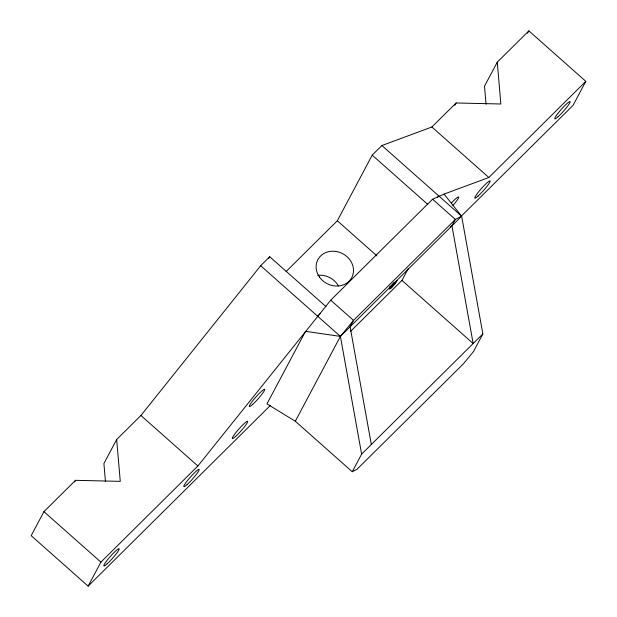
<?xml version="1.0" encoding="UTF-8"?>
<svg xmlns="http://www.w3.org/2000/svg" width="617" height="617" viewBox="0 0 617 617"><rect width="100%" height="100%" fill="white"/><g stroke="black" fill="none" stroke-linecap="round" stroke-linejoin="round"><path stroke-width="0.93" d="M268.842 258.438L269.729 256.749L325.953 306.587M286.057 271.588L337.322 220.763L372.213 155.145L381.908 145.527L461.639 216.205L482.856 333.92L473.509 351.551L463.166 364.076L356.981 469.329L352.261 471.735L295.304 421.234L266.96 403.88L305.531 331.337L340.407 336.404L461.639 216.205L444.078 194.085L432.563 199.222L330.727 300.186L197.88 465.982L100.903 562.141L88.138 586.15L31.174 535.656L43.938 511.647L75.529 480.327L120.269 481.353L116.675 439.528L140.923 415.488L260.675 265.726L269.729 256.749M74.649 481.977L75.529 480.327M116.675 439.528L103.911 463.537L105.461 481.592M454.806 105.453L456.125 102.97L500.865 103.995L497.271 62.17L528.862 30.85L585.826 81.344L573.062 105.353L461.192 216.274M295.304 421.234L340.407 336.404L353.51 320.385L455.346 219.421L461.639 216.205M497.271 62.17L484.507 86.179L486.057 104.242M527.543 33.333L528.862 30.85M350.695 331.244L401.96 280.419L408.292 268.503M450.418 226.979L451.945 225.822L455.346 219.421L432.563 199.222M352.261 471.735L361.631 454.12L482.856 333.92M395.397 283.458L397.155 280.588L393.106 283.982L389.45 289.088L391.548 287.699L395.397 283.458L393.978 282.193M381.908 145.527L431.877 127.009L456.125 102.97M317.624 316.205L320.208 313.644M437.561 197.286L438.857 196.005M444.078 194.085L488.841 177.503L585.826 81.344M88.138 586.15L270.416 405.4M431.877 127.009L488.841 177.503M372.213 155.145L427.712 204.343M337.322 220.763L376.972 255.916M401.96 280.419L473.162 343.538L451.945 225.822M393.068 283.303L394.487 284.56L393.214 283.118M392.073 284.429L393.499 285.694L392.242 284.244M391.07 285.501L392.497 286.758L391.24 285.324M390.121 286.435L391.548 287.699L390.283 286.28M389.296 287.183L390.723 288.447L389.435 287.059M330.727 300.186L353.51 320.385L350.109 326.786L371.326 444.502M260.675 265.726L340.407 336.404L361.631 454.12M140.923 415.488L197.88 465.982M43.938 511.647L100.903 562.141M317.655 275.359A19.181 16.906 28 0 1 338.471 285.941M451.575 202.808A11.507 1.435 -48.4 0 1 458.67 197.031A11.507 1.435 -48.4 0 1 452.909 205.569M107.142 563.822A11.507 1.435 -48.4 0 0 119.174 549.107A11.507 1.435 -48.4 0 0 108.152 559.025A11.507 1.435 -48.4 0 0 107.142 563.822M187.152 484.492A11.507 1.435 -48.4 0 0 199.183 469.776A11.507 1.435 -48.4 0 0 188.162 479.687A11.507 1.435 -48.4 0 0 187.152 484.492M235.648 436.412A11.507 1.435 -48.4 0 0 247.679 421.696A11.507 1.435 -48.4 0 0 236.658 431.615A11.507 1.435 -48.4 0 0 235.648 436.412M252.669 404.397A11.507 1.435 -48.4 0 0 264.701 389.689A11.507 1.435 -48.4 0 0 253.68 399.6A11.507 1.435 -48.4 0 0 252.669 404.397M478.113 196.013A11.507 1.435 -48.4 0 0 490.145 181.298A11.507 1.435 -48.4 0 0 479.124 191.216A11.507 1.435 -48.4 0 0 478.113 196.013M558.123 116.682A11.507 1.435 -48.4 0 0 570.162 101.967A11.507 1.435 -48.4 0 0 559.133 111.878A11.507 1.435 -48.4 0 0 558.123 116.682M319.421 276.971A19.181 16.906 28 0 0 351.705 277.712A19.181 16.906 28 0 0 333.319 251.204A19.181 16.906 28 0 0 319.421 276.971"/></g></svg>
